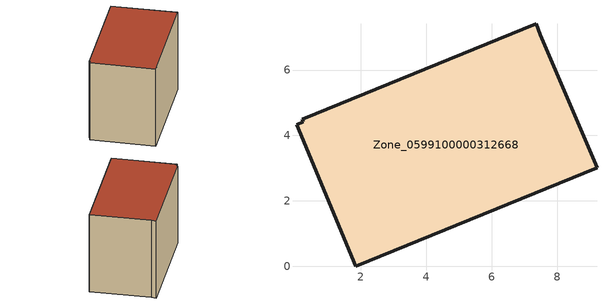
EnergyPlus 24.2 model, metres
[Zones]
Zone_0599100000312668
 floor ground (C_G): 9.22,3.01 1.84,0 0.03,4.33 0.24,4.42 0.2,4.5 7.36,7.42 7.48,7.07 z0
 wall outside (C_F): 1.84,0 9.22,3.01 7.48,7.07 7.36,7.42 0.2,4.5 0.24,4.42 0.03,4.33 1.84,0 z0:6.24
 roof outside (C_R): 0.24,4.42 0.03,4.33 1.84,0 9.22,3.01 7.48,7.07 7.36,7.42 0.2,4.5 z6.24
[BUILDING]
Pand.0599100000312668: North Axis=0; Terrain=City; Loads Convergence Tolerance Value=0.04; Temperature Convergence Tolerance Value=0.4; Solar Distribution=FullExterior; Maximum Number of Warmup Days=25; Minimum Number of Warmup Days=1
[Site:Location]
Rotterdam.The.Hague.AP_ZH_NLD Design_Conditions: Latitude=51.96; Longitude=4.45; Time Zone=1; Elevation=-4.5
[SITE:GROUNDTEMPERATURE:BUILDINGSURFACE]
18, 18, 18, 18, 18, 18, 18, 18, 18, 18, 18, 18
[MATERIAL] Thermal Absorptance=0.9; Solar Absorptance=0.7; Visible Absorptance=0.7
Name | Roughness | Thickness | Conductivity | Density | Specific Heat
G.TI.1946 | MediumSmooth | 0.15 | 1 | 540 | 1210
F.TI.1946 | Rough | 0.3 | 0.857143 | 1920 | 840
R.TI.1946 | MediumRough | 0.2 | 0.1 | 1500 | 1000
[CONSTRUCTION]
C_G: G.TI.1946
C_F: F.TI.1946
C_R: R.TI.1946
[ZONE]
Zone_0599100000312668: Type=1; Multiplier=1; Ceiling Height=Autocalculate; Volume=Autocalculate; Floor Area=autocalculate; Part of Total Floor Area=Yes
[ZONEINFILTRATION:DESIGNFLOWRATE]
Infil_Zone_0599100000312668: Zone or ZoneList or Space or SpaceList=Zone_0599100000312668; Schedule=AlwaysOn; Design Flow Rate Calculation Method=Flow/Area; Flow Rate per Floor Area=0.003; Constant Term Coefficient=1; Temperature Term Coefficient=0; Velocity Term Coefficient=0; Velocity Squared Term Coefficient=0
[HVACTEMPLATE:ZONE:IDEALLOADSAIRSYSTEM]
Zone_0599100000312668: Maximum Heating Supply Air Temperature=50; Minimum Cooling Supply Air Temperature=13; Maximum Heating Supply Air Humidity Ratio=0.0156; Minimum Cooling Supply Air Humidity Ratio=0.0077; Heating Limit=NoLimit; Cooling Limit=NoLimit; Dehumidification Control Type=ConstantSensibleHeatRatio; Cooling Sensible Heat Ratio=0.7; Dehumidification Setpoint=60; Humidification Control Type=None; Humidification Setpoint=30; Outdoor Air Method=None; Outdoor Air Flow Rate per Person=0.00944; Outdoor Air Flow Rate per Zone Floor Area=0; Outdoor Air Flow Rate per Zone=0; Demand Controlled Ventilation Type=None; Outdoor Air Economizer Type=NoEconomizer; Heat Recovery Type=None; Sensible Heat Recovery Effectiveness=0.7; Latent Heat Recovery Effectiveness=0.65
[ZONECONTROL:THERMOSTAT]
ThermostatControl_Zone_0599100000312668: Zone or ZoneList=Zone_0599100000312668; Control Type Schedule=DualSetpointControlType; Control 1=Thermostat_Zone_0599100000312668; Temperature Difference Between Cutout And Setpoint=0
[THERMOSTATSETPOINT:DUALSETPOINT]
Thermostat_Zone_0599100000312668: Heating Setpoint Temperature Schedule=HeatingSetpoint_Zone_0599100000312668; Cooling Setpoint Temperature Schedule=CoolingSetpoint_Zone_0599100000312668
[SCHEDULE:COMPACT]
HeatingSetpoint_Zone_0599100000312668: Through: 12/31, For: AllDays, Until: 24:00, 21
CoolingSetpoint_Zone_0599100000312668: Through: 12/31, For: AllDays, Until: 24:00, 24
DualSetpointControlType: Through: 12/31, For: AllDays, Until: 24:00, 4
AlwaysOn: Through: 12/31, For: AllDays, Until: 24:00, 1
